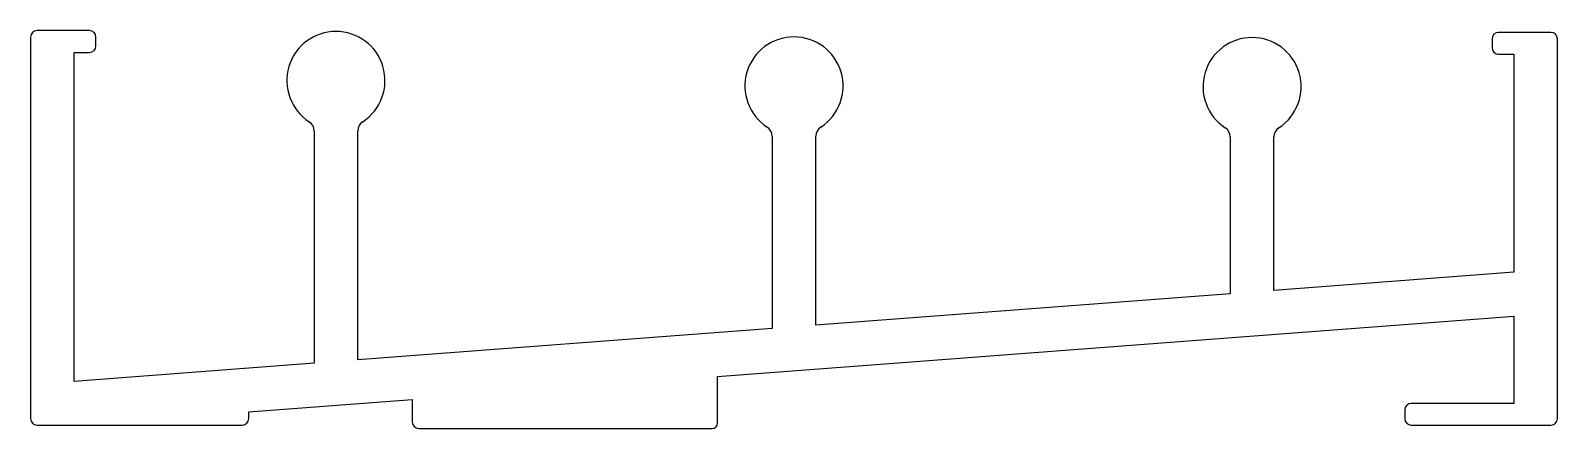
# Model space of a CAD drawing. Extents: x 1763 to 1833, y 1886.9 to 1905.1.
import ezdxf

# ---------------------------------------------------------------- set-up
doc = ezdxf.new("R2010")
doc.units = 0
doc.layers.get('0').update_dxf_attribs({"linetype": 'CONTINUOUS'})

msp = doc.modelspace()

# ---------------------------------------------------------------- linework, layer by layer
for p, q in [((1763.007, 1904.82), (1763.007, 1887.337)), ((1765.707, 1905.12), (1763.307, 1905.12)), ((1766.007, 1904.42), (1766.007, 1904.82)), ((1830.007, 1904.737), (1830.007, 1904.337)), ((1832.707, 1905.037), (1830.307, 1905.037)), ((1833.007, 1887.337), (1833.007, 1904.737)), ((1765.007, 1889.043), (1765.007, 1904.12)), ((1765.007, 1904.12), (1765.707, 1904.12)), ((1830.307, 1904.037), (1831.007, 1904.037)), ((1831.007, 1904.037), (1831.007, 1894.043)), ((1776.007, 1900.524), (1776.007, 1889.876)), ((1778.007, 1890.028), (1778.007, 1900.524)), ((1797.007, 1900.274), (1797.007, 1891.467)), ((1799.007, 1891.619), (1799.007, 1900.274)), ((1818.007, 1900.246), (1818.007, 1893.058)), ((1820.007, 1893.21), (1820.007, 1900.246)), ((1831.007, 1894.043), (1820.007, 1893.21)), ((1818.007, 1893.058), (1799.007, 1891.619)), ((1797.007, 1891.467), (1778.007, 1890.028)), ((1794.507, 1889.272), (1831.007, 1892.037)), ((1831.007, 1892.037), (1831.007, 1888.037)), ((1776.007, 1889.876), (1765.007, 1889.043)), ((1794.507, 1887.136), (1794.507, 1889.272)), ((1773.007, 1887.643), (1780.507, 1888.211)), ((1780.507, 1888.211), (1780.507, 1887.186)), ((1831.007, 1888.037), (1826.307, 1888.037)), ((1773.007, 1887.337), (1773.007, 1887.643)), ((1826.007, 1887.737), (1826.007, 1887.337)), ((1763.307, 1887.037), (1772.707, 1887.037)), ((1780.807, 1886.886), (1794.257, 1886.886)), ((1826.307, 1887.037), (1832.707, 1887.037))]:
    msp.add_line(p, q)
for centre, radius, start, end in [((1763.307, 1904.82), 0.3, 90, 180), ((1765.707, 1904.82), 0.3, 0, 90), ((1777.007, 1902.829), 2.25, 303.05573, 236.94427), ((1798.007, 1902.579), 2.25, 303.05573, 236.94427), ((1819.007, 1902.551), 2.25, 303.05573, 236.94427), ((1830.307, 1904.737), 0.3, 90, 180), ((1832.707, 1904.737), 0.3, 0, 90), ((1765.707, 1904.42), 0.3, 270, 0), ((1830.307, 1904.337), 0.3, 180, 270), ((1775.507, 1900.524), 0.5, 0, 56.94427), ((1778.507, 1900.524), 0.5, 123.05573, 180), ((1796.507, 1900.274), 0.5, 0, 56.94427), ((1799.507, 1900.274), 0.5, 123.05573, 180), ((1817.507, 1900.246), 0.5, 0, 56.94427), ((1820.507, 1900.246), 0.5, 123.05573, 180), ((1826.307, 1887.737), 0.3, 90, 180), ((1763.307, 1887.337), 0.3, 180, 270), ((1772.707, 1887.337), 0.3, 270, 0), ((1826.307, 1887.337), 0.3, 180, 270), ((1832.707, 1887.337), 0.3, 270, 360), ((1780.807, 1887.186), 0.3, 180, 270), ((1794.257, 1887.136), 0.25, 270, 360)]:
    msp.add_arc(centre, radius, start, end)

doc.saveas('drawing.dxf')
